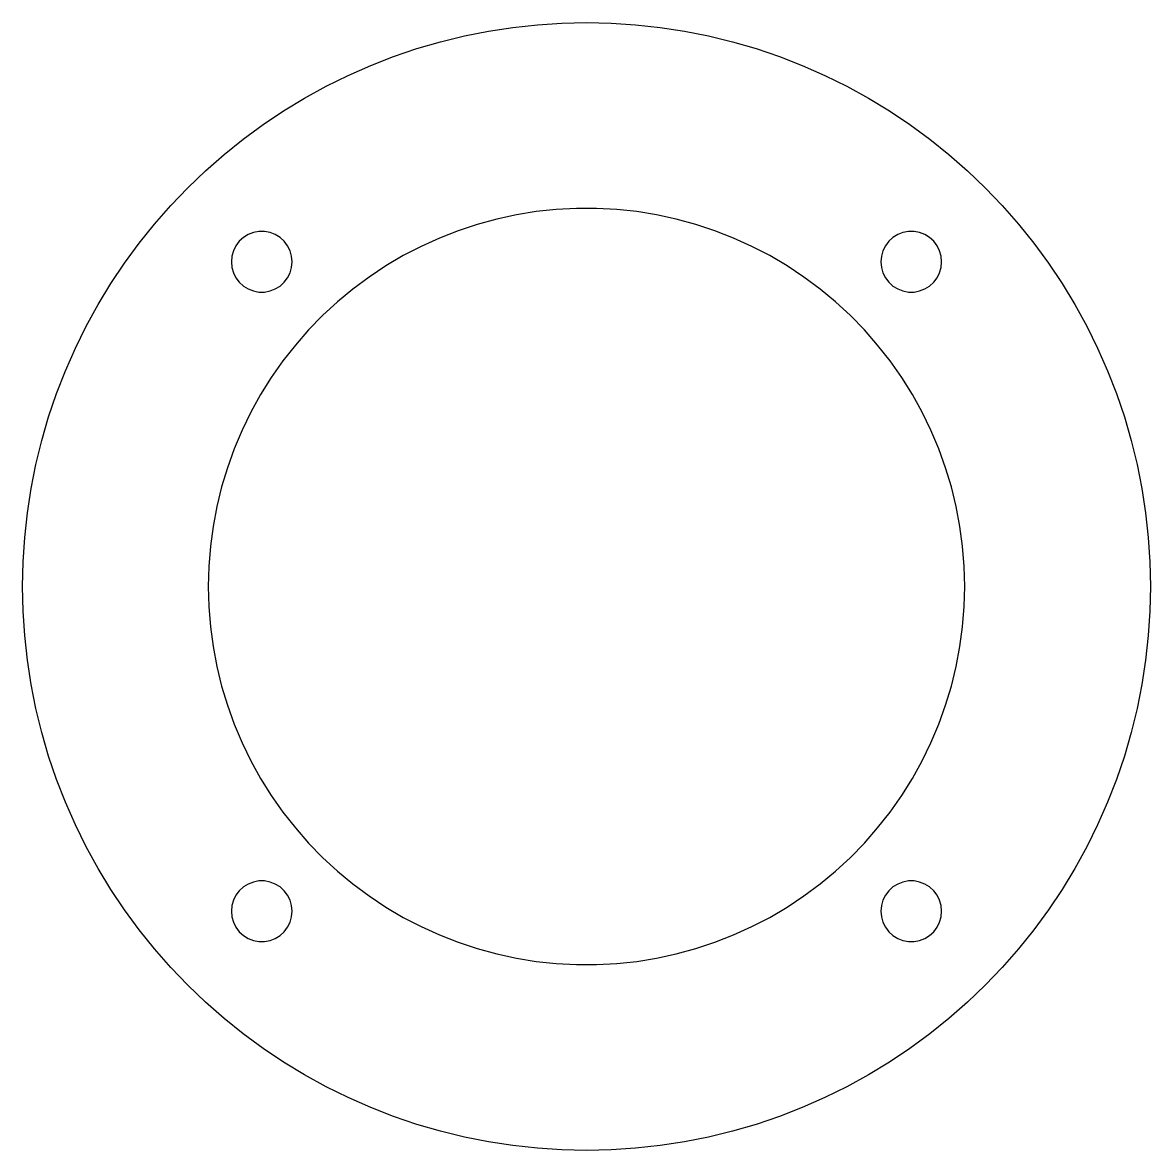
# Model space of a CAD drawing. Header units: millimetres. Extents: x -41.8 to 41.8, y -41.8 to 41.8.
import ezdxf

# ---------------------------------------------------------------- set-up
doc = ezdxf.new("R2010")
doc.units = ezdxf.units.MM
doc.layers.add('CUT', color=1, linetype='Continuous')

msp = doc.modelspace()

# ---------------------------------------------------------------- linework, layer by layer
at = {"layer": 'CUT'}
for points in [[(40.7604, -9.0364), (40.3274, -10.8057), (39.8177, -12.5545), (39.2322, -14.2793), (38.572, -15.977), (37.8384, -17.6443), (37.0327, -19.278), (36.1566, -20.875), (35.2116, -22.4323), (34.1996, -23.9468), (33.1225, -25.4158), (31.9824, -26.8364), (30.7813, -28.2059), (29.5217, -29.5217), (28.2059, -30.7813), (26.8364, -31.9824), (25.4158, -33.1225), (23.9468, -34.1996), (22.4323, -35.2116), (20.875, -36.1566), (19.278, -37.0327), (17.6443, -37.8384), (15.977, -38.572), (14.2793, -39.2322), (12.5545, -39.8177), (10.8057, -40.3274), (9.0364, -40.7604), (7.2498, -41.1157), (5.4495, -41.3928), (3.6388, -41.5911), (1.8211, -41.7103), (0, -41.75), (-1.8211, -41.7103), (-3.6388, -41.5911), (-5.4495, -41.3928), (-7.2498, -41.1157), (-9.0364, -40.7604), (-10.8057, -40.3274), (-12.5545, -39.8177), (-14.2793, -39.2322), (-15.977, -38.572), (-17.6443, -37.8384), (-19.278, -37.0327), (-20.875, -36.1566), (-22.4323, -35.2116), (-23.9468, -34.1996), (-25.4158, -33.1225), (-26.8364, -31.9824), (-28.2059, -30.7813), (-29.5217, -29.5217), (-30.7813, -28.2059), (-31.9824, -26.8364), (-33.1225, -25.4158), (-34.1996, -23.9468), (-35.2116, -22.4323), (-36.1566, -20.875), (-37.0327, -19.278), (-37.8384, -17.6443), (-38.572, -15.977), (-39.2322, -14.2793), (-39.8177, -12.5545), (-40.3274, -10.8057), (-40.7604, -9.0364), (-41.1157, -7.2498), (-41.3928, -5.4495), (-41.5911, -3.6388), (-41.7103, -1.8211), (-41.75, 0), (-41.7103, 1.8211), (-41.5911, 3.6388), (-41.3928, 5.4495), (-41.1157, 7.2498), (-40.7604, 9.0364), (-40.3274, 10.8057), (-39.8177, 12.5545), (-39.2322, 14.2793), (-38.572, 15.977), (-37.8384, 17.6443), (-37.0327, 19.278), (-36.1566, 20.875), (-35.2116, 22.4323), (-34.1996, 23.9468), (-33.1225, 25.4158), (-31.9824, 26.8364), (-30.7813, 28.2059), (-29.5217, 29.5217), (-28.2059, 30.7813), (-26.8364, 31.9824), (-25.4158, 33.1225), (-23.9468, 34.1996), (-22.4323, 35.2116), (-20.875, 36.1566), (-19.278, 37.0327), (-17.6443, 37.8384), (-15.977, 38.572), (-14.2793, 39.2322), (-12.5545, 39.8177), (-10.8057, 40.3274), (-9.0364, 40.7604), (-7.2498, 41.1157), (-5.4495, 41.3928), (-3.6388, 41.5911), (-1.8211, 41.7103), (0, 41.75), (1.8211, 41.7103), (3.6388, 41.5911), (5.4495, 41.3928), (7.2498, 41.1157), (9.0364, 40.7604), (10.8057, 40.3274), (12.5545, 39.8177), (14.2793, 39.2322), (15.977, 38.572), (17.6443, 37.8384), (19.278, 37.0327), (20.875, 36.1566), (22.4323, 35.2116), (23.9468, 34.1996), (25.4158, 33.1225), (26.8364, 31.9824), (28.2059, 30.7813), (29.5217, 29.5217), (30.7813, 28.2059), (31.9824, 26.8364), (33.1225, 25.4158), (34.1996, 23.9468), (35.2116, 22.4323), (36.1566, 20.875), (37.0327, 19.278), (37.8384, 17.6443), (38.572, 15.977), (39.2322, 14.2793), (39.8177, 12.5545), (40.3274, 10.8057), (40.7604, 9.0364), (41.1157, 7.2498), (41.3928, 5.4495), (41.5911, 3.6388), (41.7103, 1.8211), (41.75, 0), (41.7103, -1.8211), (41.5911, -3.6388), (41.3928, -5.4495), (41.1157, -7.2498)], [(27.0135, 7.3669), (26.5831, 8.7941), (26.0774, 10.1965), (25.4978, 11.5699), (24.8459, 12.9106), (24.1235, 14.2146), (23.3328, 15.4784), (22.4759, 16.6983), (21.5554, 17.8708), (20.5737, 18.9927), (19.5337, 20.0608), (18.4383, 21.072), (17.2907, 22.0234), (16.094, 22.9125), (14.8518, 23.7366), (13.5674, 24.4934), (12.2446, 25.1807), (10.8871, 25.7967), (9.4987, 26.3396), (8.0834, 26.8078), (6.6451, 27.2), (5.1881, 27.5152), (3.7163, 27.7523), (2.234, 27.9107), (0.7454, 27.9901), (-0.7454, 27.9901), (-2.234, 27.9107), (-3.7163, 27.7523), (-5.1881, 27.5152), (-6.6451, 27.2), (-8.0834, 26.8078), (-9.4987, 26.3396), (-10.8871, 25.7967), (-12.2446, 25.1807), (-13.5674, 24.4934), (-14.8518, 23.7366), (-16.094, 22.9125), (-17.2907, 22.0234), (-18.4383, 21.072), (-19.5337, 20.0608), (-20.5737, 18.9927), (-21.5554, 17.8708), (-22.4759, 16.6983), (-23.3328, 15.4784), (-24.1235, 14.2146), (-24.8459, 12.9106), (-25.4978, 11.5699), (-26.0774, 10.1965), (-26.5831, 8.7941), (-27.0135, 7.3669), (-27.3673, 5.9187), (-27.6435, 4.4538), (-27.8414, 2.9762), (-27.9603, 1.4902), (-28, 0), (-27.9603, -1.4902), (-27.8414, -2.9762), (-27.6435, -4.4538), (-27.3673, -5.9187), (-27.0135, -7.3669), (-26.5831, -8.7941), (-26.0774, -10.1965), (-25.4978, -11.5699), (-24.8459, -12.9106), (-24.1235, -14.2146), (-23.3328, -15.4784), (-22.4759, -16.6983), (-21.5554, -17.8708), (-20.5737, -18.9927), (-19.5337, -20.0608), (-18.4383, -21.072), (-17.2907, -22.0234), (-16.094, -22.9125), (-14.8518, -23.7366), (-13.5674, -24.4934), (-12.2446, -25.1807), (-10.8871, -25.7967), (-9.4987, -26.3396), (-8.0834, -26.8078), (-6.6451, -27.2), (-5.1881, -27.5152), (-3.7163, -27.7523), (-2.234, -27.9107), (-0.7454, -27.9901), (0.7454, -27.9901), (2.234, -27.9107), (3.7163, -27.7523), (5.1881, -27.5152), (6.6451, -27.2), (8.0834, -26.8078), (9.4987, -26.3396), (10.8871, -25.7967), (12.2446, -25.1807), (13.5674, -24.4934), (14.8518, -23.7366), (16.094, -22.9125), (17.2907, -22.0234), (18.4383, -21.072), (19.5337, -20.0608), (20.5737, -18.9927), (21.5554, -17.8708), (22.4759, -16.6983), (23.3328, -15.4784), (24.1235, -14.2146), (24.8459, -12.9106), (25.4978, -11.5699), (26.0774, -10.1965), (26.5831, -8.7941), (27.0135, -7.3669), (27.3673, -5.9187), (27.6435, -4.4538), (27.8414, -2.9762), (27.9603, -1.4902), (28, 0), (27.9603, 1.4902), (27.8414, 2.9762), (27.6435, 4.4538), (27.3673, 5.9187)], [(-22.1286, 25.2261), (-22.3789, 25.5574), (-22.6857, 25.8372), (-23.0387, 26.0557), (-23.4259, 26.2057), (-23.834, 26.282), (-24.2492, 26.282), (-24.6574, 26.2057), (-25.0445, 26.0557), (-25.3976, 25.8372), (-25.7044, 25.5574), (-25.9546, 25.2261), (-26.1397, 24.8544), (-26.2533, 24.4551), (-26.2916, 24.0416), (-26.2533, 23.6282), (-26.1397, 23.2288), (-25.9546, 22.8572), (-25.7044, 22.5258), (-25.3976, 22.2461), (-25.0445, 22.0275), (-24.6574, 21.8775), (-24.2492, 21.8012), (-23.834, 21.8012), (-23.4259, 21.8775), (-23.0387, 22.0275), (-22.6857, 22.2461), (-22.3789, 22.5258), (-22.1286, 22.8572), (-21.9436, 23.2288), (-21.8299, 23.6282), (-21.7916, 24.0416), (-21.8299, 24.4551), (-21.9436, 24.8544)], [(25.7044, 25.5574), (25.3976, 25.8372), (25.0445, 26.0557), (24.6574, 26.2057), (24.2492, 26.282), (23.834, 26.282), (23.4259, 26.2057), (23.0387, 26.0557), (22.6857, 25.8372), (22.3789, 25.5574), (22.1286, 25.2261), (21.9436, 24.8544), (21.8299, 24.4551), (21.7916, 24.0416), (21.8299, 23.6282), (21.9436, 23.2288), (22.1286, 22.8572), (22.3789, 22.5258), (22.6857, 22.2461), (23.0387, 22.0275), (23.4259, 21.8775), (23.834, 21.8012), (24.2492, 21.8012), (24.6574, 21.8775), (25.0445, 22.0275), (25.3976, 22.2461), (25.7044, 22.5258), (25.9546, 22.8572), (26.1397, 23.2288), (26.2533, 23.6282), (26.2916, 24.0416), (26.2533, 24.4551), (26.1397, 24.8544), (25.9546, 25.2261)], [(-21.9436, -23.2288), (-22.1286, -22.8572), (-22.3789, -22.5258), (-22.6857, -22.2461), (-23.0387, -22.0275), (-23.4259, -21.8775), (-23.834, -21.8012), (-24.2492, -21.8012), (-24.6574, -21.8775), (-25.0445, -22.0275), (-25.3976, -22.2461), (-25.7044, -22.5258), (-25.9546, -22.8572), (-26.1397, -23.2288), (-26.2533, -23.6282), (-26.2916, -24.0416), (-26.2533, -24.4551), (-26.1397, -24.8544), (-25.9546, -25.2261), (-25.7044, -25.5574), (-25.3976, -25.8372), (-25.0445, -26.0557), (-24.6574, -26.2057), (-24.2492, -26.282), (-23.834, -26.282), (-23.4259, -26.2057), (-23.0387, -26.0557), (-22.6857, -25.8372), (-22.3789, -25.5574), (-22.1286, -25.2261), (-21.9436, -24.8544), (-21.8299, -24.4551), (-21.7916, -24.0416), (-21.8299, -23.6282)], [(26.2533, -23.6282), (26.1397, -23.2288), (25.9546, -22.8572), (25.7044, -22.5258), (25.3976, -22.2461), (25.0445, -22.0275), (24.6574, -21.8775), (24.2492, -21.8012), (23.834, -21.8012), (23.4259, -21.8775), (23.0387, -22.0275), (22.6857, -22.2461), (22.3789, -22.5258), (22.1286, -22.8572), (21.9436, -23.2288), (21.8299, -23.6282), (21.7916, -24.0416), (21.8299, -24.4551), (21.9436, -24.8544), (22.1286, -25.2261), (22.3789, -25.5574), (22.6857, -25.8372), (23.0387, -26.0557), (23.4259, -26.2057), (23.834, -26.282), (24.2492, -26.282), (24.6574, -26.2057), (25.0445, -26.0557), (25.3976, -25.8372), (25.7044, -25.5574), (25.9546, -25.2261), (26.1397, -24.8544), (26.2533, -24.4551), (26.2916, -24.0416)]]:
    msp.add_lwpolyline(points, close=True, dxfattribs=at)

doc.saveas('drawing.dxf')
